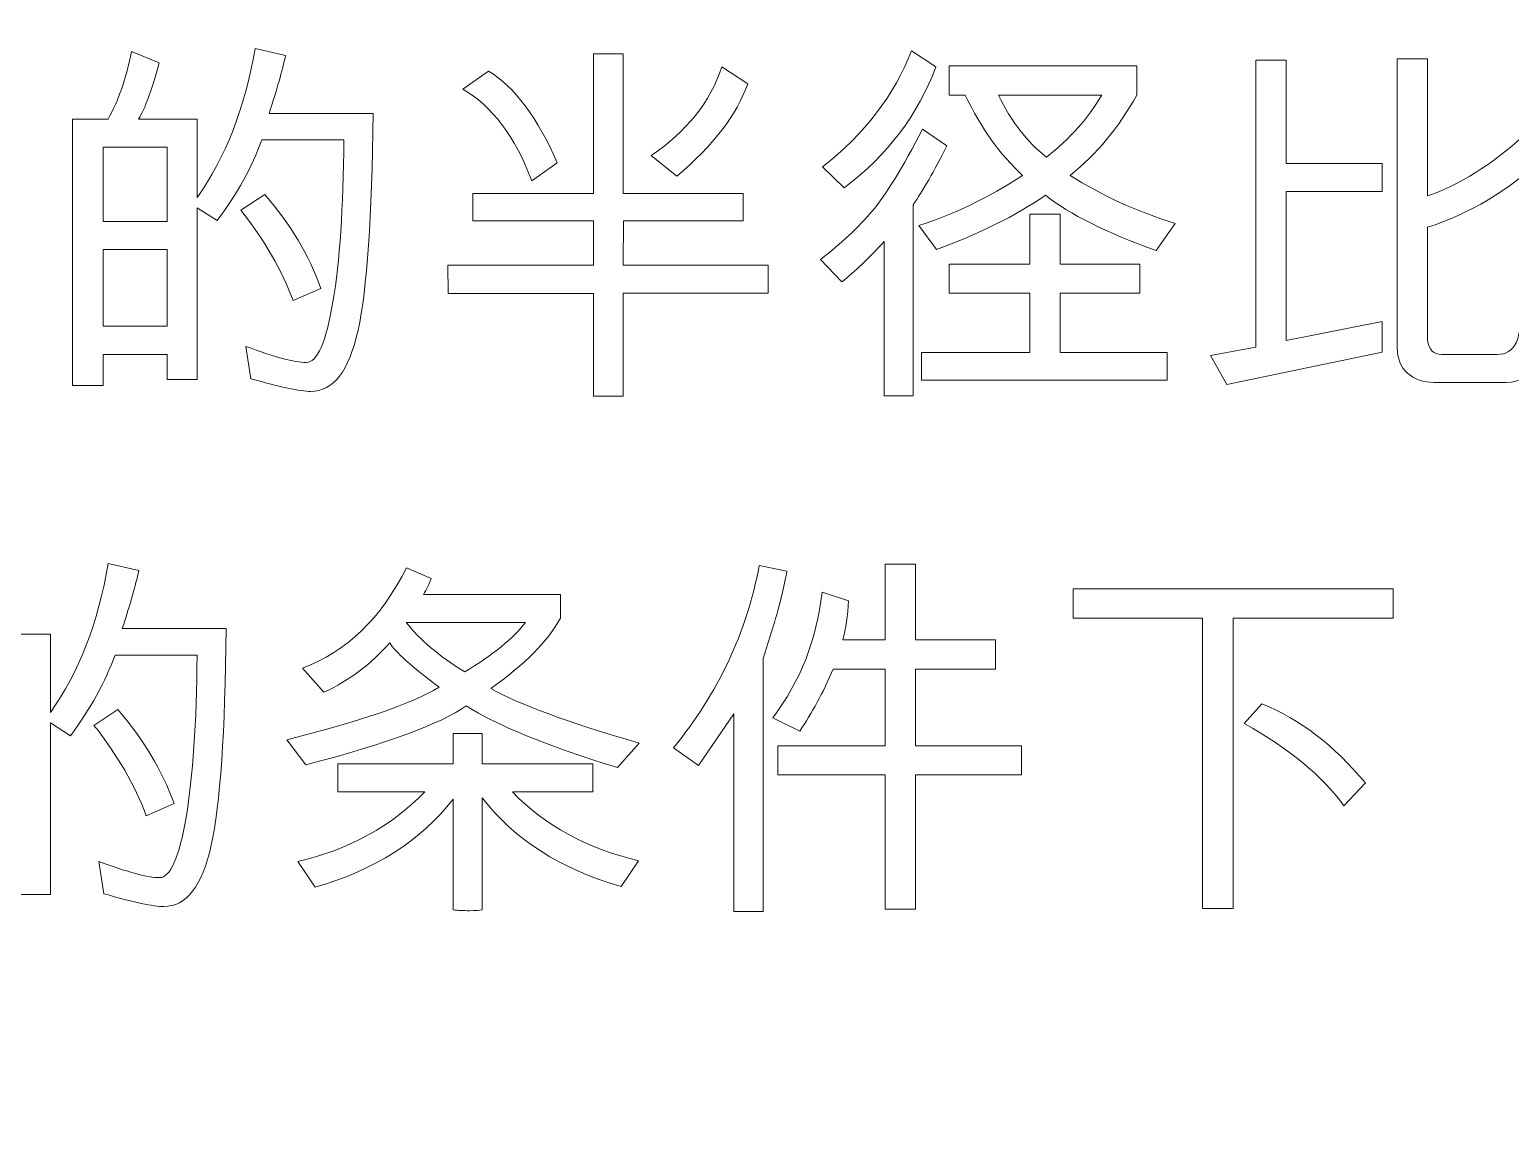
# Model space of a CAD drawing. Header units: millimetres. Extents: x -536 to 886, y 98 to 503.
# Drawn here: x 49.25 to 70.64, y 369.54 to 385.68 of the extents above; entities that cross this region are included whole.
import ezdxf

# ---------------------------------------------------------------- set-up
doc = ezdxf.new("R2010")
doc.units = ezdxf.units.MM
doc.header["$MEASUREMENT"] = 0
doc.layers.add('layer 1', color=7, linetype='Continuous')

msp = doc.modelspace()

# ---------------------------------------------------------------- linework, layer by layer
at = {"layer": 'layer 1', "lineweight": 9}
msp.add_open_spline([(-26.36, 241.324), (-26.36, 241.324), (313.64, 241.324), (313.64, 241.324), (313.64, 241.324), (318.948, 241.327), (324.037, 243.439), (327.788, 247.195), (327.788, 247.195), (331.538, 250.95), (333.644, 256.016), (333.64, 261.324), (333.64, 261.324), (333.64, 261.324), (333.64, 431.324), (333.64, 431.324), (333.64, 431.324), (333.637, 436.632), (331.525, 441.721), (327.77, 445.471), (327.77, 445.471), (324.014, 449.222), (318.948, 451.327), (313.64, 451.324), (313.64, 451.324), (313.64, 451.324), (-26.36, 451.324), (-26.36, 451.324), (-26.36, 451.324), (-31.667, 451.321), (-36.756, 449.209), (-40.507, 445.453), (-40.507, 445.453), (-44.258, 441.698), (-46.363, 436.632), (-46.36, 431.324), (-46.36, 431.324), (-46.36, 431.324), (-46.36, 261.324), (-46.36, 261.324), (-46.36, 261.324), (-46.356, 256.016), (-44.245, 250.927), (-40.489, 247.177), (-40.489, 247.177), (-36.734, 243.426), (-31.667, 241.321), (-26.36, 241.324)], degree=3, knots=[0, 0, 0, 0, 0.083333, 0.083333, 0.083333, 0.083333, 0.166667, 0.166667, 0.166667, 0.166667, 0.25, 0.25, 0.25, 0.25, 0.333333, 0.333333, 0.333333, 0.333333, 0.416667, 0.416667, 0.416667, 0.416667, 0.5, 0.5, 0.5, 0.5, 0.583333, 0.583333, 0.583333, 0.583333, 0.666667, 0.666667, 0.666667, 0.666667, 0.75, 0.75, 0.75, 0.75, 0.833333, 0.833333, 0.833333, 0.833333, 0.916667, 0.916667, 0.916667, 0.916667, 1, 1, 1, 1], dxfattribs=at)
at = {"layer": 'layer 1', "color": 22, "lineweight": 9}
for points, knots in [([(54.212, 384.469), (54.197, 382.97), (54.125, 381.927), (53.996, 381.336), (53.996, 381.336), (53.866, 380.746), (53.638, 380.451), (53.311, 380.451), (53.311, 380.451), (53.162, 380.451), (52.874, 380.512), (52.446, 380.635), (52.446, 380.635), (52.446, 380.635), (52.373, 381.102), (52.373, 381.102), (52.373, 381.102), (52.79, 380.946), (53.081, 380.868), (53.246, 380.868), (53.246, 380.868), (53.405, 380.868), (53.534, 381.16), (53.633, 381.743), (53.633, 381.743), (53.731, 382.327), (53.784, 383.107), (53.791, 384.086), (53.791, 384.086), (53.791, 384.086), (52.606, 384.086), (52.606, 384.086), (52.606, 384.086), (52.464, 383.695), (52.25, 383.307), (51.962, 382.919), (51.962, 382.919), (51.962, 382.919), (51.673, 383.106), (51.673, 383.106), (51.673, 383.106), (51.673, 383.106), (51.673, 380.624), (51.673, 380.624), (51.673, 380.624), (51.673, 380.624), (51.236, 380.624), (51.236, 380.624), (51.236, 380.624), (51.236, 380.624), (51.236, 380.985), (51.236, 380.985), (51.236, 380.985), (51.236, 380.985), (50.313, 380.985), (50.313, 380.985), (50.313, 380.985), (50.313, 380.985), (50.313, 380.535), (50.313, 380.535), (50.313, 380.535), (50.313, 380.535), (49.873, 380.535), (49.873, 380.535), (49.873, 380.535), (49.873, 380.535), (49.873, 384.384), (49.873, 384.384), (49.873, 384.384), (49.873, 384.384), (50.384, 384.384), (50.384, 384.384), (50.384, 384.384), (50.534, 384.65), (50.647, 384.977), (50.723, 385.363), (50.723, 385.363), (50.723, 385.363), (51.124, 385.201), (51.124, 385.201), (51.124, 385.201), (51.018, 384.807), (50.917, 384.534), (50.824, 384.384), (50.824, 384.384), (50.824, 384.384), (51.673, 384.384), (51.673, 384.384), (51.673, 384.384), (51.673, 384.384), (51.673, 383.253), (51.673, 383.253), (51.673, 383.253), (52.085, 383.835), (52.363, 384.553), (52.508, 385.406), (52.508, 385.406), (52.508, 385.406), (52.95, 385.307), (52.95, 385.307), (52.95, 385.307), (52.901, 385.088), (52.822, 384.808), (52.712, 384.469), (52.712, 384.469), (52.712, 384.469), (54.212, 384.469), (54.212, 384.469)], [0, 0, 0, 0, 0.037037, 0.037037, 0.037037, 0.037037, 0.074074, 0.074074, 0.074074, 0.074074, 0.111111, 0.111111, 0.111111, 0.111111, 0.148148, 0.148148, 0.148148, 0.148148, 0.185185, 0.185185, 0.185185, 0.185185, 0.222222, 0.222222, 0.222222, 0.222222, 0.259259, 0.259259, 0.259259, 0.259259, 0.296296, 0.296296, 0.296296, 0.296296, 0.333333, 0.333333, 0.333333, 0.333333, 0.37037, 0.37037, 0.37037, 0.37037, 0.407407, 0.407407, 0.407407, 0.407407, 0.444444, 0.444444, 0.444444, 0.444444, 0.481481, 0.481481, 0.481481, 0.481481, 0.518519, 0.518519, 0.518519, 0.518519, 0.555556, 0.555556, 0.555556, 0.555556, 0.592593, 0.592593, 0.592593, 0.592593, 0.62963, 0.62963, 0.62963, 0.62963, 0.666667, 0.666667, 0.666667, 0.666667, 0.703704, 0.703704, 0.703704, 0.703704, 0.740741, 0.740741, 0.740741, 0.740741, 0.777778, 0.777778, 0.777778, 0.777778, 0.814815, 0.814815, 0.814815, 0.814815, 0.851852, 0.851852, 0.851852, 0.851852, 0.888889, 0.888889, 0.888889, 0.888889, 0.925926, 0.925926, 0.925926, 0.925926, 0.962963, 0.962963, 0.962963, 0.962963, 1, 1, 1, 1]), ([(59.919, 381.869), (59.919, 381.869), (57.825, 381.869), (57.825, 381.869), (57.825, 381.869), (57.825, 381.869), (57.825, 380.38), (57.825, 380.38), (57.825, 380.38), (57.825, 380.38), (57.396, 380.38), (57.396, 380.38), (57.396, 380.38), (57.396, 380.38), (57.396, 381.864), (57.396, 381.864), (57.396, 381.864), (57.396, 381.864), (55.297, 381.864), (55.297, 381.864), (55.297, 381.864), (55.297, 381.864), (55.291, 382.274), (55.291, 382.274), (55.291, 382.274), (55.291, 382.274), (57.396, 382.274), (57.396, 382.274), (57.396, 382.274), (57.396, 382.274), (57.396, 382.914), (57.396, 382.914), (57.396, 382.914), (57.396, 382.914), (55.652, 382.914), (55.652, 382.914), (55.652, 382.914), (55.652, 382.914), (55.652, 383.313), (55.652, 383.313), (55.652, 383.313), (55.652, 383.313), (57.396, 383.313), (57.396, 383.313), (57.396, 383.313), (57.396, 383.313), (57.396, 385.33), (57.396, 385.33), (57.396, 385.33), (57.396, 385.33), (57.825, 385.33), (57.825, 385.33), (57.825, 385.33), (57.825, 385.33), (57.825, 383.313), (57.825, 383.313), (57.825, 383.313), (57.825, 383.313), (59.558, 383.313), (59.558, 383.313), (59.558, 383.313), (59.558, 383.313), (59.558, 382.914), (59.558, 382.914), (59.558, 382.914), (59.558, 382.914), (57.83, 382.914), (57.83, 382.914), (57.83, 382.914), (57.83, 382.914), (57.825, 382.274), (57.825, 382.274), (57.825, 382.274), (57.825, 382.274), (59.919, 382.274), (59.919, 382.274), (59.919, 382.274), (59.919, 382.274), (59.919, 381.869), (59.919, 381.869)], [0, 0, 0, 0, 0.05, 0.05, 0.05, 0.05, 0.1, 0.1, 0.1, 0.1, 0.15, 0.15, 0.15, 0.15, 0.2, 0.2, 0.2, 0.2, 0.25, 0.25, 0.25, 0.25, 0.3, 0.3, 0.3, 0.3, 0.35, 0.35, 0.35, 0.35, 0.4, 0.4, 0.4, 0.4, 0.45, 0.45, 0.45, 0.45, 0.5, 0.5, 0.5, 0.5, 0.55, 0.55, 0.55, 0.55, 0.6, 0.6, 0.6, 0.6, 0.65, 0.65, 0.65, 0.65, 0.7, 0.7, 0.7, 0.7, 0.75, 0.75, 0.75, 0.75, 0.8, 0.8, 0.8, 0.8, 0.85, 0.85, 0.85, 0.85, 0.9, 0.9, 0.9, 0.9, 0.95, 0.95, 0.95, 0.95, 1, 1, 1, 1]), ([(62.341, 385.141), (62.09, 384.454), (61.649, 383.87), (61.018, 383.392), (61.018, 383.392), (61.018, 383.392), (60.706, 383.695), (60.706, 383.695), (60.706, 383.695), (61.315, 384.174), (61.744, 384.734), (61.991, 385.374), (61.991, 385.374), (61.991, 385.374), (62.341, 385.141), (62.341, 385.141)], [0, 0, 0, 0, 0.25, 0.25, 0.25, 0.25, 0.5, 0.5, 0.5, 0.5, 0.75, 0.75, 0.75, 0.75, 1, 1, 1, 1]), ([(68.789, 381.017), (68.789, 381.017), (66.546, 380.551), (66.546, 380.551), (66.546, 380.551), (66.546, 380.551), (66.308, 380.969), (66.308, 380.969), (66.308, 380.969), (66.308, 380.969), (66.962, 381.091), (66.962, 381.091), (66.962, 381.091), (66.962, 381.091), (66.962, 385.236), (66.962, 385.236), (66.962, 385.236), (66.962, 385.236), (67.4, 385.236), (67.4, 385.236), (67.4, 385.236), (67.4, 385.236), (67.4, 383.746), (67.4, 383.746), (67.4, 383.746), (67.4, 383.746), (68.789, 383.746), (68.789, 383.746), (68.789, 383.746), (68.789, 383.746), (68.789, 383.34), (68.789, 383.34), (68.789, 383.34), (68.789, 383.34), (67.4, 383.34), (67.4, 383.34), (67.4, 383.34), (67.4, 383.34), (67.4, 381.186), (67.4, 381.186), (67.4, 381.186), (67.4, 381.186), (68.789, 381.463), (68.789, 381.463), (68.789, 381.463), (68.789, 381.463), (68.789, 381.017), (68.789, 381.017)], [0, 0, 0, 0, 0.083333, 0.083333, 0.083333, 0.083333, 0.166667, 0.166667, 0.166667, 0.166667, 0.25, 0.25, 0.25, 0.25, 0.333333, 0.333333, 0.333333, 0.333333, 0.416667, 0.416667, 0.416667, 0.416667, 0.5, 0.5, 0.5, 0.5, 0.583333, 0.583333, 0.583333, 0.583333, 0.666667, 0.666667, 0.666667, 0.666667, 0.75, 0.75, 0.75, 0.75, 0.833333, 0.833333, 0.833333, 0.833333, 0.916667, 0.916667, 0.916667, 0.916667, 1, 1, 1, 1]), ([(71.29, 381.706), (71.207, 380.956), (70.971, 380.58), (70.58, 380.58), (70.58, 380.58), (70.58, 380.58), (69.541, 380.58), (69.541, 380.58), (69.541, 380.58), (69.382, 380.58), (69.253, 380.626), (69.154, 380.715), (69.154, 380.715), (69.056, 380.805), (69.007, 380.926), (69.007, 381.08), (69.007, 381.08), (69.007, 381.08), (69.007, 385.257), (69.007, 385.257), (69.007, 385.257), (69.007, 385.257), (69.446, 385.257), (69.446, 385.257), (69.446, 385.257), (69.446, 385.257), (69.446, 383.275), (69.446, 383.275), (69.446, 383.275), (69.898, 383.429), (70.363, 383.72), (70.84, 384.151), (70.84, 384.151), (70.84, 384.151), (71.174, 383.863), (71.174, 383.863), (71.174, 383.863), (70.612, 383.354), (70.036, 383.007), (69.446, 382.824), (69.446, 382.824), (69.446, 382.824), (69.446, 381.192), (69.446, 381.192), (69.446, 381.192), (69.463, 381.054), (69.529, 380.985), (69.647, 380.985), (69.647, 380.985), (69.647, 380.985), (70.452, 380.985), (70.452, 380.985), (70.452, 380.985), (70.581, 380.985), (70.671, 381.042), (70.723, 381.155), (70.723, 381.155), (70.774, 381.267), (70.821, 381.517), (70.862, 381.902), (70.862, 381.902), (70.862, 381.902), (71.29, 381.706), (71.29, 381.706)], [0, 0, 0, 0, 0.0625, 0.0625, 0.0625, 0.0625, 0.125, 0.125, 0.125, 0.125, 0.1875, 0.1875, 0.1875, 0.1875, 0.25, 0.25, 0.25, 0.25, 0.3125, 0.3125, 0.3125, 0.3125, 0.375, 0.375, 0.375, 0.375, 0.4375, 0.4375, 0.4375, 0.4375, 0.5, 0.5, 0.5, 0.5, 0.5625, 0.5625, 0.5625, 0.5625, 0.625, 0.625, 0.625, 0.625, 0.6875, 0.6875, 0.6875, 0.6875, 0.75, 0.75, 0.75, 0.75, 0.8125, 0.8125, 0.8125, 0.8125, 0.875, 0.875, 0.875, 0.875, 0.9375, 0.9375, 0.9375, 0.9375, 1, 1, 1, 1]), ([(56.873, 383.752), (56.873, 383.752), (56.507, 383.492), (56.507, 383.492), (56.507, 383.492), (56.261, 384.137), (55.928, 384.58), (55.508, 384.818), (55.508, 384.818), (55.508, 384.818), (55.88, 385.079), (55.88, 385.079), (55.88, 385.079), (56.258, 384.851), (56.588, 384.408), (56.873, 383.752)], [0, 0, 0, 0, 0.25, 0.25, 0.25, 0.25, 0.5, 0.5, 0.5, 0.5, 0.75, 0.75, 0.75, 0.75, 1, 1, 1, 1]), ([(59.624, 384.897), (59.466, 384.446), (59.125, 384.002), (58.6, 383.562), (58.6, 383.562), (58.6, 383.562), (58.229, 383.858), (58.229, 383.858), (58.229, 383.858), (58.741, 384.205), (59.082, 384.632), (59.251, 385.141), (59.251, 385.141), (59.251, 385.141), (59.624, 384.897), (59.624, 384.897)], [0, 0, 0, 0, 0.25, 0.25, 0.25, 0.25, 0.5, 0.5, 0.5, 0.5, 0.75, 0.75, 0.75, 0.75, 1, 1, 1, 1]), ([(65.8, 382.879), (65.8, 382.879), (65.524, 382.485), (65.524, 382.485), (65.524, 382.485), (64.803, 382.745), (64.272, 383.012), (63.928, 383.285), (63.928, 383.285), (63.491, 382.987), (62.965, 382.726), (62.352, 382.502), (62.352, 382.502), (62.352, 382.502), (62.095, 382.846), (62.095, 382.846), (62.095, 382.846), (62.598, 383.007), (63.098, 383.249), (63.595, 383.573), (63.595, 383.573), (63.273, 383.866), (62.997, 384.253), (62.767, 384.734), (62.767, 384.734), (62.767, 384.734), (62.534, 384.734), (62.534, 384.734), (62.534, 384.734), (62.534, 384.734), (62.534, 385.157), (62.534, 385.157), (62.534, 385.157), (62.534, 385.157), (65.247, 385.157), (65.247, 385.157), (65.247, 385.157), (65.247, 385.157), (65.247, 384.734), (65.247, 384.734), (65.247, 384.734), (64.985, 384.266), (64.663, 383.879), (64.284, 383.573), (64.284, 383.573), (64.734, 383.283), (65.239, 383.052), (65.8, 382.879)], [0, 0, 0, 0, 0.083333, 0.083333, 0.083333, 0.083333, 0.166667, 0.166667, 0.166667, 0.166667, 0.25, 0.25, 0.25, 0.25, 0.333333, 0.333333, 0.333333, 0.333333, 0.416667, 0.416667, 0.416667, 0.416667, 0.5, 0.5, 0.5, 0.5, 0.583333, 0.583333, 0.583333, 0.583333, 0.666667, 0.666667, 0.666667, 0.666667, 0.75, 0.75, 0.75, 0.75, 0.833333, 0.833333, 0.833333, 0.833333, 0.916667, 0.916667, 0.916667, 0.916667, 1, 1, 1, 1]), ([(64.739, 384.734), (64.739, 384.734), (63.245, 384.734), (63.245, 384.734), (63.245, 384.734), (63.431, 384.351), (63.663, 384.051), (63.939, 383.836), (63.939, 383.836), (64.283, 384.106), (64.55, 384.405), (64.739, 384.734)], [0, 0, 0, 0, 0.333333, 0.333333, 0.333333, 0.333333, 0.666667, 0.666667, 0.666667, 0.666667, 1, 1, 1, 1]), ([(62.501, 384.002), (62.315, 383.63), (62.152, 383.346), (62.013, 383.147), (62.013, 383.147), (62.013, 383.147), (62.013, 380.385), (62.013, 380.385), (62.013, 380.385), (62.013, 380.385), (61.596, 380.385), (61.596, 380.385), (61.596, 380.385), (61.596, 380.385), (61.596, 382.618), (61.596, 382.618), (61.596, 382.618), (61.374, 382.376), (61.172, 382.181), (60.985, 382.035), (60.985, 382.035), (60.985, 382.035), (60.674, 382.357), (60.674, 382.357), (60.674, 382.357), (60.975, 382.589), (61.224, 382.821), (61.422, 383.055), (61.422, 383.055), (61.619, 383.288), (61.862, 383.683), (62.151, 384.241), (62.151, 384.241), (62.151, 384.241), (62.501, 384.002), (62.501, 384.002)], [0, 0, 0, 0, 0.111111, 0.111111, 0.111111, 0.111111, 0.222222, 0.222222, 0.222222, 0.222222, 0.333333, 0.333333, 0.333333, 0.333333, 0.444444, 0.444444, 0.444444, 0.444444, 0.555556, 0.555556, 0.555556, 0.555556, 0.666667, 0.666667, 0.666667, 0.666667, 0.777778, 0.777778, 0.777778, 0.777778, 0.888889, 0.888889, 0.888889, 0.888889, 1, 1, 1, 1]), ([(51.236, 382.908), (51.236, 382.908), (51.236, 383.98), (51.236, 383.98), (51.236, 383.98), (51.236, 383.98), (50.313, 383.98), (50.313, 383.98), (50.313, 383.98), (50.313, 383.98), (50.313, 382.908), (50.313, 382.908), (50.313, 382.908), (50.313, 382.908), (51.236, 382.908), (51.236, 382.908)], [0, 0, 0, 0, 0.25, 0.25, 0.25, 0.25, 0.5, 0.5, 0.5, 0.5, 0.75, 0.75, 0.75, 0.75, 1, 1, 1, 1]), ([(53.458, 381.94), (53.458, 381.94), (53.056, 381.764), (53.056, 381.764), (53.056, 381.764), (52.895, 382.203), (52.644, 382.638), (52.302, 383.068), (52.302, 383.068), (52.302, 383.068), (52.647, 383.296), (52.647, 383.296), (52.647, 383.296), (53.019, 382.868), (53.289, 382.416), (53.458, 381.94)], [0, 0, 0, 0, 0.25, 0.25, 0.25, 0.25, 0.5, 0.5, 0.5, 0.5, 0.75, 0.75, 0.75, 0.75, 1, 1, 1, 1]), ([(65.684, 380.614), (65.684, 380.614), (62.136, 380.614), (62.136, 380.614), (62.136, 380.614), (62.136, 380.614), (62.136, 381.012), (62.136, 381.012), (62.136, 381.012), (62.136, 381.012), (63.7, 381.012), (63.7, 381.012), (63.7, 381.012), (63.7, 381.012), (63.7, 381.869), (63.7, 381.869), (63.7, 381.869), (63.7, 381.869), (62.534, 381.869), (62.534, 381.869), (62.534, 381.869), (62.534, 381.869), (62.534, 382.29), (62.534, 382.29), (62.534, 382.29), (62.534, 382.29), (63.7, 382.29), (63.7, 382.29), (63.7, 382.29), (63.7, 382.29), (63.7, 383.014), (63.7, 383.014), (63.7, 383.014), (63.7, 383.014), (64.14, 383.014), (64.14, 383.014), (64.14, 383.014), (64.14, 383.014), (64.14, 382.29), (64.14, 382.29), (64.14, 382.29), (64.14, 382.29), (65.29, 382.29), (65.29, 382.29), (65.29, 382.29), (65.29, 382.29), (65.29, 381.869), (65.29, 381.869), (65.29, 381.869), (65.29, 381.869), (64.14, 381.869), (64.14, 381.869), (64.14, 381.869), (64.14, 381.869), (64.14, 381.012), (64.14, 381.012), (64.14, 381.012), (64.14, 381.012), (65.684, 381.012), (65.684, 381.012), (65.684, 381.012), (65.684, 381.012), (65.684, 380.614), (65.684, 380.614)], [0, 0, 0, 0, 0.0625, 0.0625, 0.0625, 0.0625, 0.125, 0.125, 0.125, 0.125, 0.1875, 0.1875, 0.1875, 0.1875, 0.25, 0.25, 0.25, 0.25, 0.3125, 0.3125, 0.3125, 0.3125, 0.375, 0.375, 0.375, 0.375, 0.4375, 0.4375, 0.4375, 0.4375, 0.5, 0.5, 0.5, 0.5, 0.5625, 0.5625, 0.5625, 0.5625, 0.625, 0.625, 0.625, 0.625, 0.6875, 0.6875, 0.6875, 0.6875, 0.75, 0.75, 0.75, 0.75, 0.8125, 0.8125, 0.8125, 0.8125, 0.875, 0.875, 0.875, 0.875, 0.9375, 0.9375, 0.9375, 0.9375, 1, 1, 1, 1]), ([(51.236, 381.392), (51.236, 381.392), (51.236, 382.502), (51.236, 382.502), (51.236, 382.502), (51.236, 382.502), (50.313, 382.502), (50.313, 382.502), (50.313, 382.502), (50.313, 382.502), (50.313, 381.392), (50.313, 381.392), (50.313, 381.392), (50.313, 381.392), (51.236, 381.392), (51.236, 381.392)], [0, 0, 0, 0, 0.25, 0.25, 0.25, 0.25, 0.5, 0.5, 0.5, 0.5, 0.75, 0.75, 0.75, 0.75, 1, 1, 1, 1]), ([(52.09, 377.025), (52.076, 375.527), (52.004, 374.483), (51.875, 373.892), (51.875, 373.892), (51.745, 373.303), (51.517, 373.007), (51.19, 373.007), (51.19, 373.007), (51.041, 373.007), (50.753, 373.068), (50.325, 373.192), (50.325, 373.192), (50.325, 373.192), (50.252, 373.658), (50.252, 373.658), (50.252, 373.658), (50.669, 373.503), (50.96, 373.425), (51.125, 373.425), (51.125, 373.425), (51.284, 373.425), (51.413, 373.716), (51.512, 374.3), (51.512, 374.3), (51.61, 374.883), (51.663, 375.664), (51.67, 376.642), (51.67, 376.642), (51.67, 376.642), (50.485, 376.642), (50.485, 376.642), (50.485, 376.642), (50.343, 376.252), (50.129, 375.863), (49.841, 375.476), (49.841, 375.476), (49.841, 375.476), (49.551, 375.663), (49.551, 375.663), (49.551, 375.663), (49.551, 375.663), (49.551, 373.18), (49.551, 373.18), (49.551, 373.18), (49.551, 373.18), (49.114, 373.18), (49.114, 373.18), (49.114, 373.18), (49.114, 373.18), (49.114, 373.541), (49.114, 373.541), (49.114, 373.541), (49.114, 373.541), (48.192, 373.541), (48.192, 373.541), (48.192, 373.541), (48.192, 373.541), (48.192, 373.091), (48.192, 373.091), (48.192, 373.091), (48.192, 373.091), (47.752, 373.091), (47.752, 373.091), (47.752, 373.091), (47.752, 373.091), (47.752, 376.941), (47.752, 376.941), (47.752, 376.941), (47.752, 376.941), (48.263, 376.941), (48.263, 376.941), (48.263, 376.941), (48.413, 377.206), (48.526, 377.533), (48.602, 377.919), (48.602, 377.919), (48.602, 377.919), (49.003, 377.757), (49.003, 377.757), (49.003, 377.757), (48.897, 377.363), (48.796, 377.091), (48.702, 376.941), (48.702, 376.941), (48.702, 376.941), (49.551, 376.941), (49.551, 376.941), (49.551, 376.941), (49.551, 376.941), (49.551, 375.809), (49.551, 375.809), (49.551, 375.809), (49.964, 376.392), (50.242, 377.109), (50.387, 377.963), (50.387, 377.963), (50.387, 377.963), (50.829, 377.863), (50.829, 377.863), (50.829, 377.863), (50.78, 377.644), (50.701, 377.365), (50.59, 377.025), (50.59, 377.025), (50.59, 377.025), (52.09, 377.025), (52.09, 377.025)], [0, 0, 0, 0, 0.037037, 0.037037, 0.037037, 0.037037, 0.074074, 0.074074, 0.074074, 0.074074, 0.111111, 0.111111, 0.111111, 0.111111, 0.148148, 0.148148, 0.148148, 0.148148, 0.185185, 0.185185, 0.185185, 0.185185, 0.222222, 0.222222, 0.222222, 0.222222, 0.259259, 0.259259, 0.259259, 0.259259, 0.296296, 0.296296, 0.296296, 0.296296, 0.333333, 0.333333, 0.333333, 0.333333, 0.37037, 0.37037, 0.37037, 0.37037, 0.407407, 0.407407, 0.407407, 0.407407, 0.444444, 0.444444, 0.444444, 0.444444, 0.481481, 0.481481, 0.481481, 0.481481, 0.518519, 0.518519, 0.518519, 0.518519, 0.555556, 0.555556, 0.555556, 0.555556, 0.592593, 0.592593, 0.592593, 0.592593, 0.62963, 0.62963, 0.62963, 0.62963, 0.666667, 0.666667, 0.666667, 0.666667, 0.703704, 0.703704, 0.703704, 0.703704, 0.740741, 0.740741, 0.740741, 0.740741, 0.777778, 0.777778, 0.777778, 0.777778, 0.814815, 0.814815, 0.814815, 0.814815, 0.851852, 0.851852, 0.851852, 0.851852, 0.888889, 0.888889, 0.888889, 0.888889, 0.925926, 0.925926, 0.925926, 0.925926, 0.962963, 0.962963, 0.962963, 0.962963, 1, 1, 1, 1]), ([(58.058, 375.37), (58.058, 375.37), (57.741, 375.015), (57.741, 375.015), (57.741, 375.015), (56.721, 375.333), (55.993, 375.63), (55.557, 375.907), (55.557, 375.907), (55.187, 375.646), (54.414, 375.362), (53.24, 375.053), (53.24, 375.053), (53.24, 375.053), (52.969, 375.418), (52.969, 375.418), (52.969, 375.418), (54.02, 375.68), (54.753, 375.931), (55.169, 376.176), (55.169, 376.176), (54.77, 376.474), (54.531, 376.688), (54.453, 376.818), (54.453, 376.818), (54.184, 376.511), (53.867, 376.272), (53.503, 376.103), (53.503, 376.103), (53.503, 376.103), (53.191, 376.453), (53.191, 376.453), (53.191, 376.453), (53.828, 376.689), (54.33, 377.173), (54.697, 377.904), (54.697, 377.904), (54.697, 377.904), (55.053, 377.746), (55.053, 377.746), (55.053, 377.746), (55.024, 377.667), (54.987, 377.591), (54.941, 377.518), (54.941, 377.518), (54.941, 377.518), (56.919, 377.518), (56.919, 377.518), (56.919, 377.518), (56.919, 377.518), (56.919, 377.174), (56.919, 377.174), (56.919, 377.174), (56.74, 376.842), (56.404, 376.505), (55.913, 376.159), (55.913, 376.159), (56.313, 375.931), (57.028, 375.668), (58.058, 375.37)], [0, 0, 0, 0, 0.066667, 0.066667, 0.066667, 0.066667, 0.133333, 0.133333, 0.133333, 0.133333, 0.2, 0.2, 0.2, 0.2, 0.266667, 0.266667, 0.266667, 0.266667, 0.333333, 0.333333, 0.333333, 0.333333, 0.4, 0.4, 0.4, 0.4, 0.466667, 0.466667, 0.466667, 0.466667, 0.533333, 0.533333, 0.533333, 0.533333, 0.6, 0.6, 0.6, 0.6, 0.666667, 0.666667, 0.666667, 0.666667, 0.733333, 0.733333, 0.733333, 0.733333, 0.8, 0.8, 0.8, 0.8, 0.866667, 0.866667, 0.866667, 0.866667, 0.933333, 0.933333, 0.933333, 0.933333, 1, 1, 1, 1]), ([(60.191, 377.852), (60.154, 377.641), (60.089, 377.374), (59.992, 377.052), (59.992, 377.052), (59.992, 377.052), (59.846, 376.591), (59.846, 376.591), (59.846, 376.591), (59.846, 376.591), (59.846, 372.937), (59.846, 372.937), (59.846, 372.937), (59.846, 372.937), (59.426, 372.937), (59.426, 372.937), (59.426, 372.937), (59.426, 372.937), (59.426, 375.791), (59.426, 375.791), (59.426, 375.791), (59.426, 375.791), (58.913, 375.047), (58.913, 375.047), (58.913, 375.047), (58.913, 375.047), (58.553, 375.302), (58.553, 375.302), (58.553, 375.302), (59.196, 376.087), (59.609, 376.965), (59.791, 377.936), (59.791, 377.936), (59.791, 377.936), (60.191, 377.852), (60.191, 377.852)], [0, 0, 0, 0, 0.111111, 0.111111, 0.111111, 0.111111, 0.222222, 0.222222, 0.222222, 0.222222, 0.333333, 0.333333, 0.333333, 0.333333, 0.444444, 0.444444, 0.444444, 0.444444, 0.555556, 0.555556, 0.555556, 0.555556, 0.666667, 0.666667, 0.666667, 0.666667, 0.777778, 0.777778, 0.777778, 0.777778, 0.888889, 0.888889, 0.888889, 0.888889, 1, 1, 1, 1]), ([(63.581, 374.909), (63.581, 374.909), (62.046, 374.909), (62.046, 374.909), (62.046, 374.909), (62.046, 374.909), (62.046, 372.969), (62.046, 372.969), (62.046, 372.969), (62.046, 372.969), (61.609, 372.969), (61.609, 372.969), (61.609, 372.969), (61.609, 372.969), (61.609, 374.909), (61.609, 374.909), (61.609, 374.909), (61.609, 374.909), (60.058, 374.909), (60.058, 374.909), (60.058, 374.909), (60.058, 374.909), (60.058, 375.329), (60.058, 375.329), (60.058, 375.329), (60.058, 375.329), (61.609, 375.329), (61.609, 375.329), (61.609, 375.329), (61.609, 375.329), (61.609, 376.436), (61.609, 376.436), (61.609, 376.436), (61.609, 376.436), (60.858, 376.436), (60.858, 376.436), (60.858, 376.436), (60.712, 376.098), (60.551, 375.799), (60.375, 375.541), (60.375, 375.541), (60.375, 375.541), (59.987, 375.736), (59.987, 375.736), (59.987, 375.736), (60.383, 376.255), (60.62, 376.859), (60.698, 377.548), (60.698, 377.548), (60.698, 377.548), (61.08, 377.426), (61.08, 377.426), (61.08, 377.426), (61.069, 377.209), (61.041, 377.02), (60.996, 376.859), (60.996, 376.859), (60.996, 376.859), (61.609, 376.859), (61.609, 376.859), (61.609, 376.859), (61.609, 376.859), (61.609, 377.957), (61.609, 377.957), (61.609, 377.957), (61.609, 377.957), (62.046, 377.957), (62.046, 377.957), (62.046, 377.957), (62.046, 377.957), (62.046, 376.859), (62.046, 376.859), (62.046, 376.859), (62.046, 376.859), (63.202, 376.859), (63.202, 376.859), (63.202, 376.859), (63.202, 376.859), (63.202, 376.436), (63.202, 376.436), (63.202, 376.436), (63.202, 376.436), (62.046, 376.436), (62.046, 376.436), (62.046, 376.436), (62.046, 376.436), (62.046, 375.329), (62.046, 375.329), (62.046, 375.329), (62.046, 375.329), (63.581, 375.329), (63.581, 375.329), (63.581, 375.329), (63.581, 375.329), (63.581, 374.909), (63.581, 374.909)], [0, 0, 0, 0, 0.041667, 0.041667, 0.041667, 0.041667, 0.083333, 0.083333, 0.083333, 0.083333, 0.125, 0.125, 0.125, 0.125, 0.166667, 0.166667, 0.166667, 0.166667, 0.208333, 0.208333, 0.208333, 0.208333, 0.25, 0.25, 0.25, 0.25, 0.291667, 0.291667, 0.291667, 0.291667, 0.333333, 0.333333, 0.333333, 0.333333, 0.375, 0.375, 0.375, 0.375, 0.416667, 0.416667, 0.416667, 0.416667, 0.458333, 0.458333, 0.458333, 0.458333, 0.5, 0.5, 0.5, 0.5, 0.541667, 0.541667, 0.541667, 0.541667, 0.583333, 0.583333, 0.583333, 0.583333, 0.625, 0.625, 0.625, 0.625, 0.666667, 0.666667, 0.666667, 0.666667, 0.708333, 0.708333, 0.708333, 0.708333, 0.75, 0.75, 0.75, 0.75, 0.791667, 0.791667, 0.791667, 0.791667, 0.833333, 0.833333, 0.833333, 0.833333, 0.875, 0.875, 0.875, 0.875, 0.916667, 0.916667, 0.916667, 0.916667, 0.958333, 0.958333, 0.958333, 0.958333, 1, 1, 1, 1]), ([(68.947, 377.174), (68.947, 377.174), (66.636, 377.174), (66.636, 377.174), (66.636, 377.174), (66.636, 377.174), (66.636, 372.98), (66.636, 372.98), (66.636, 372.98), (66.636, 372.98), (66.196, 372.98), (66.196, 372.98), (66.196, 372.98), (66.196, 372.98), (66.196, 377.174), (66.196, 377.174), (66.196, 377.174), (66.196, 377.174), (64.325, 377.174), (64.325, 377.174), (64.325, 377.174), (64.325, 377.174), (64.325, 377.597), (64.325, 377.597), (64.325, 377.597), (64.325, 377.597), (68.947, 377.597), (68.947, 377.597), (68.947, 377.597), (68.947, 377.597), (68.947, 377.174), (68.947, 377.174)], [0, 0, 0, 0, 0.125, 0.125, 0.125, 0.125, 0.25, 0.25, 0.25, 0.25, 0.375, 0.375, 0.375, 0.375, 0.5, 0.5, 0.5, 0.5, 0.625, 0.625, 0.625, 0.625, 0.75, 0.75, 0.75, 0.75, 0.875, 0.875, 0.875, 0.875, 1, 1, 1, 1]), ([(56.414, 377.114), (56.414, 377.114), (54.692, 377.114), (54.692, 377.114), (54.692, 377.114), (54.88, 376.868), (55.161, 376.63), (55.536, 376.398), (55.536, 376.398), (55.948, 376.645), (56.24, 376.884), (56.414, 377.114)], [0, 0, 0, 0, 0.333333, 0.333333, 0.333333, 0.333333, 0.666667, 0.666667, 0.666667, 0.666667, 1, 1, 1, 1]), ([(51.337, 374.496), (51.337, 374.496), (50.935, 374.32), (50.935, 374.32), (50.935, 374.32), (50.774, 374.759), (50.523, 375.194), (50.181, 375.625), (50.181, 375.625), (50.181, 375.625), (50.526, 375.853), (50.526, 375.853), (50.526, 375.853), (50.898, 375.424), (51.168, 374.972), (51.337, 374.496)], [0, 0, 0, 0, 0.25, 0.25, 0.25, 0.25, 0.5, 0.5, 0.5, 0.5, 0.75, 0.75, 0.75, 0.75, 1, 1, 1, 1]), ([(68.548, 374.793), (68.548, 374.793), (68.237, 374.464), (68.237, 374.464), (68.237, 374.464), (67.918, 374.9), (67.438, 375.295), (66.796, 375.652), (66.796, 375.652), (66.796, 375.652), (67.053, 375.937), (67.053, 375.937), (67.053, 375.937), (67.6, 375.715), (68.098, 375.333), (68.548, 374.793)], [0, 0, 0, 0, 0.25, 0.25, 0.25, 0.25, 0.5, 0.5, 0.5, 0.5, 0.75, 0.75, 0.75, 0.75, 1, 1, 1, 1]), ([(58.048, 373.669), (58.048, 373.669), (57.798, 373.297), (57.798, 373.297), (57.798, 373.297), (56.921, 373.547), (56.252, 373.975), (55.79, 374.58), (55.79, 374.58), (55.79, 374.58), (55.79, 372.958), (55.79, 372.958), (55.79, 372.958), (55.751, 372.951), (55.69, 372.947), (55.606, 372.947), (55.606, 372.947), (55.514, 372.947), (55.435, 372.951), (55.37, 372.958), (55.37, 372.958), (55.37, 372.958), (55.37, 374.559), (55.37, 374.559), (55.37, 374.559), (54.9, 373.956), (54.234, 373.532), (53.374, 373.287), (53.374, 373.287), (53.374, 373.287), (53.124, 373.658), (53.124, 373.658), (53.124, 373.658), (53.871, 373.833), (54.482, 374.169), (54.958, 374.665), (54.958, 374.665), (54.958, 374.665), (53.702, 374.665), (53.702, 374.665), (53.702, 374.665), (53.702, 374.665), (53.702, 375.068), (53.702, 375.068), (53.702, 375.068), (53.702, 375.068), (55.37, 375.068), (55.37, 375.068), (55.37, 375.068), (55.37, 375.068), (55.37, 375.508), (55.37, 375.508), (55.37, 375.508), (55.37, 375.508), (55.79, 375.508), (55.79, 375.508), (55.79, 375.508), (55.79, 375.508), (55.79, 375.068), (55.79, 375.068), (55.79, 375.068), (55.79, 375.068), (57.386, 375.068), (57.386, 375.068), (57.386, 375.068), (57.386, 375.068), (57.386, 374.665), (57.386, 374.665), (57.386, 374.665), (57.386, 374.665), (56.225, 374.665), (56.225, 374.665), (56.225, 374.665), (56.691, 374.178), (57.299, 373.846), (58.048, 373.669)], [0, 0, 0, 0, 0.052632, 0.052632, 0.052632, 0.052632, 0.105263, 0.105263, 0.105263, 0.105263, 0.157895, 0.157895, 0.157895, 0.157895, 0.210526, 0.210526, 0.210526, 0.210526, 0.263158, 0.263158, 0.263158, 0.263158, 0.315789, 0.315789, 0.315789, 0.315789, 0.368421, 0.368421, 0.368421, 0.368421, 0.421053, 0.421053, 0.421053, 0.421053, 0.473684, 0.473684, 0.473684, 0.473684, 0.526316, 0.526316, 0.526316, 0.526316, 0.578947, 0.578947, 0.578947, 0.578947, 0.631579, 0.631579, 0.631579, 0.631579, 0.684211, 0.684211, 0.684211, 0.684211, 0.736842, 0.736842, 0.736842, 0.736842, 0.789474, 0.789474, 0.789474, 0.789474, 0.842105, 0.842105, 0.842105, 0.842105, 0.894737, 0.894737, 0.894737, 0.894737, 0.947368, 0.947368, 0.947368, 0.947368, 1, 1, 1, 1])]:
    msp.add_open_spline(points, degree=3, knots=knots, dxfattribs=at)

doc.saveas('drawing.dxf')
